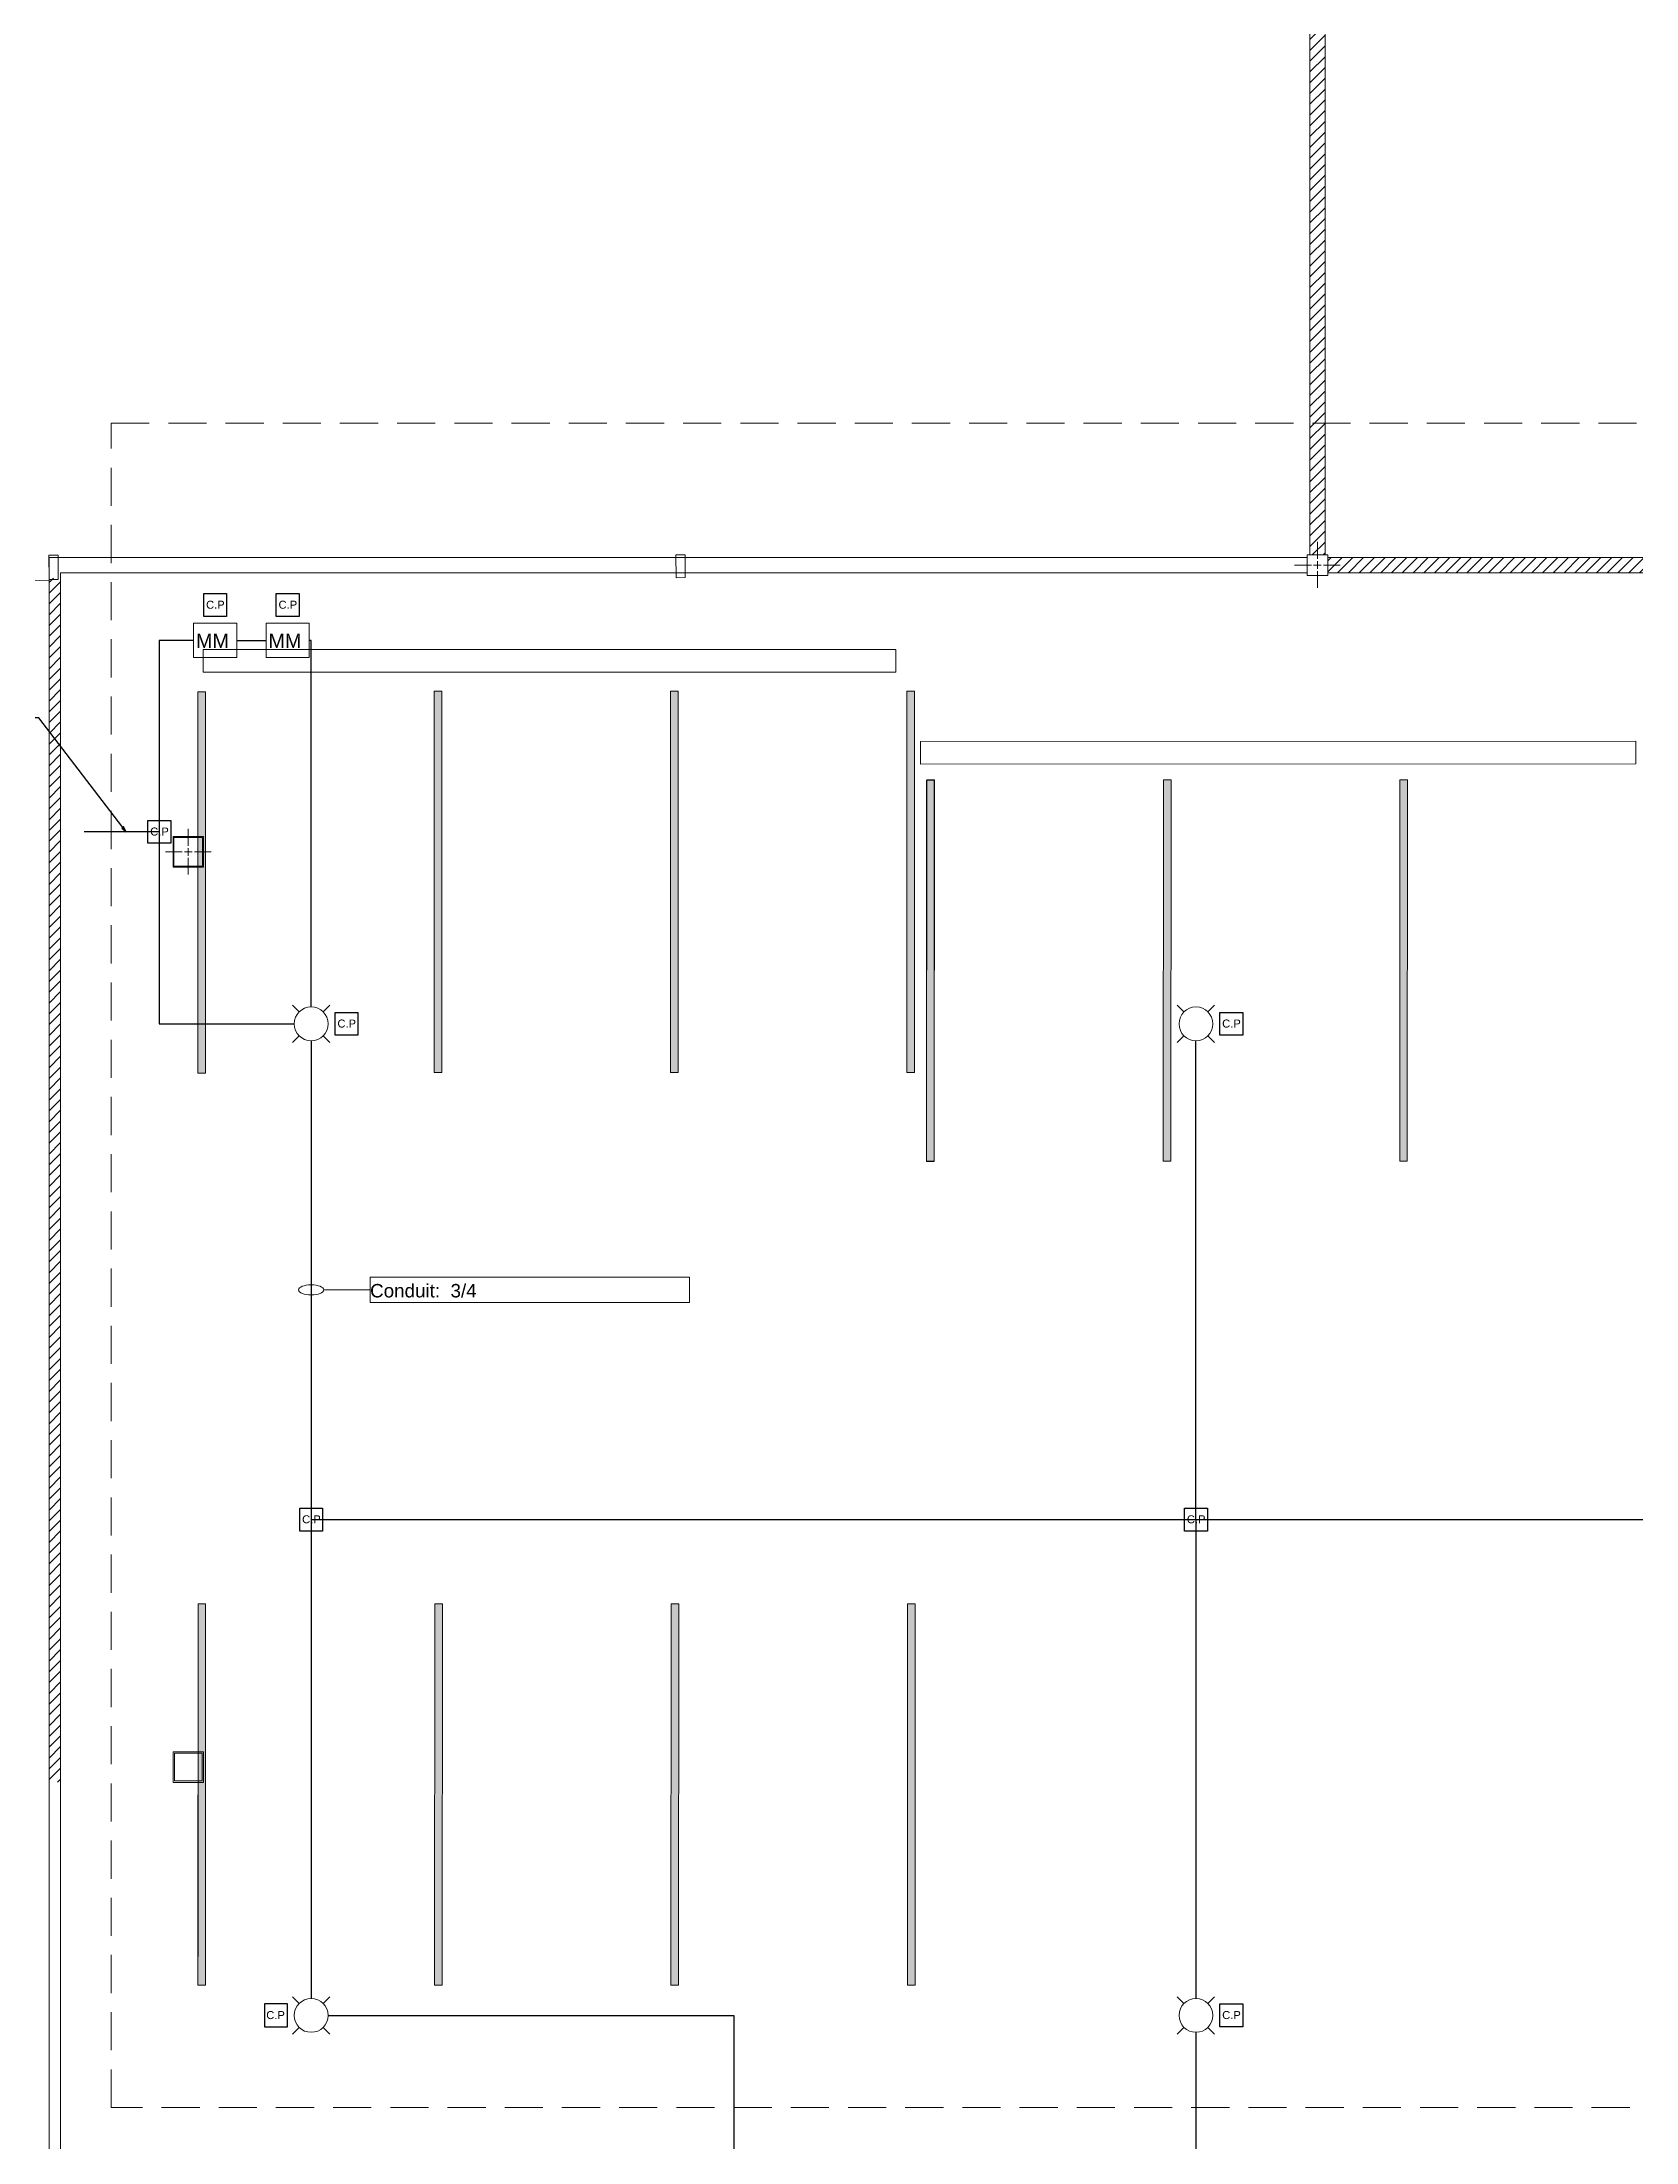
# Model space of a CAD drawing. Header units: millimetres. Extents: x 1010 to 1494, y -119 to 564.
# Drawn here: x 1191.98 to 1212.87, y -101.49 to -73.96 of the extents above; entities that cross this region are included whole.
import ezdxf
from ezdxf.enums import TextEntityAlignment as Align

# ---------------------------------------------------------------- set-up
doc = ezdxf.new("R2010")
doc.units = ezdxf.units.MM
doc.linetypes.add('HIDDEN', pattern=[0.375, 0.25, -0.125])
doc.layers.get('0').update_dxf_attribs({"lineweight": 9})
for name, color, linetype, lineweight in [('Arquitectónico Bloqueado', 9, 'Continuous', 9), ('AS_0', 7, 'Continuous', 9), ('AS_DETECCION_P2', 7, 'Continuous', 30), ('AS_DETECCION_P2_ETQ', 7, 'Continuous', 9), ('AS_Text Line', 7, 'Continuous', 9)]:
    doc.layers.add(name, color=color, linetype=linetype, lineweight=lineweight)
doc.styles.add('Arial_0', font='arial.ttf')
doc.styles.add('Arial_400', font='arial.ttf')
pattern_1 = [(45, (1184.90831, -125.11128), (-0.07071068, 0.07071068), [])]
pattern_2 = [(45, (1013.50005, -119.11496), (-0.07071068, 0.07071068), [])]

# ---------------------------------------------------------------- blocks, each defined once
blk = doc.blocks.new('Base Arquitectónico 2do Piso')
at = {"layer": 'Arquitectónico Bloqueado', "transparency": 33554536}
h = blk.add_hatch(dxfattribs=at)
h.set_pattern_fill('_USER', color=256, scale=0.1, angle=45, pattern_type=0)
h.set_pattern_definition(pattern_2)
h.paths.add_polyline_path([(1208.598, -80.679), (1208.798, -80.679), (1208.798, -67.479), (1208.598, -67.479)])
h = blk.add_hatch(dxfattribs=at)
h.set_pattern_fill('_USER', color=256, scale=0.1, angle=45, pattern_type=0)
h.set_pattern_definition(pattern_2)
h.paths.add_polyline_path([(1208.833, -80.714), (1208.833, -80.914), (1225.883, -80.914), (1225.883, -80.714)])
h = blk.add_hatch(dxfattribs=at)
h.set_pattern_fill('_USER', color=256, scale=0.1, angle=45, pattern_type=0)
h.set_pattern_definition(pattern_1)
h.paths.add_polyline_path([(1192.218, -84.574), (1192.068, -84.574), (1192.068, -88.118), (1192.218, -88.118)])
h.paths.add_polyline_path([(1192.218, -80.984), (1192.068, -80.984), (1192.068, -84.574), (1192.218, -84.574)])
at = {"layer": 'Arquitectónico Bloqueado'}
h = blk.add_hatch(color=256, dxfattribs=at)
h.dxf.hatch_style = 1
h.paths.add_polyline_path([(1194.12, -87.474), (1194.12, -82.474), (1194.02, -82.474), (1194.02, -87.474)])
h = blk.add_hatch(color=256, dxfattribs=at)
h.dxf.hatch_style = 1
h.paths.add_polyline_path([(1197.218, -87.466), (1197.218, -82.466), (1197.118, -82.466), (1197.118, -87.466)])
h = blk.add_hatch(color=256, dxfattribs=at)
h.dxf.hatch_style = 1
h.paths.add_polyline_path([(1200.317, -87.466), (1200.316, -82.466), (1200.216, -82.466), (1200.217, -87.466)])
h = blk.add_hatch(color=256, dxfattribs=at)
h.dxf.hatch_style = 1
h.paths.add_polyline_path([(1203.415, -87.466), (1203.414, -82.466), (1203.314, -82.466), (1203.315, -87.466)])
h = blk.add_hatch(color=256, dxfattribs=at)
h.dxf.hatch_style = 1
h.paths.add_polyline_path([(1203.674, -88.632), (1203.673, -83.632), (1203.573, -83.632), (1203.574, -88.632)])
h = blk.add_hatch(color=256, dxfattribs=at)
h.dxf.hatch_style = 1
h.paths.add_polyline_path([(1203.674, -88.631), (1203.676, -83.631), (1203.576, -83.631), (1203.574, -88.631)])
h = blk.add_hatch(color=256, dxfattribs=at)
h.dxf.hatch_style = 1
h.paths.add_polyline_path([(1206.777, -88.631), (1206.779, -83.631), (1206.679, -83.631), (1206.677, -88.631)])
h = blk.add_hatch(color=256, dxfattribs=at)
h.dxf.hatch_style = 1
h.paths.add_polyline_path([(1209.876, -88.631), (1209.878, -83.631), (1209.778, -83.631), (1209.776, -88.631)])
at = {"layer": 'Arquitectónico Bloqueado', "transparency": 33554536}
h = blk.add_hatch(dxfattribs=at)
h.set_pattern_fill('_USER', color=256, scale=0.1, angle=45, pattern_type=0)
h.set_pattern_definition(pattern_1)
h.paths.add_polyline_path([(1192.218, -96.574), (1192.068, -96.574), (1192.068, -96.77), (1192.218, -96.77)])
h.paths.add_polyline_path([(1192.218, -88.118), (1192.068, -88.118), (1192.068, -96.574), (1192.218, -96.574)])
at = {"layer": 'Arquitectónico Bloqueado'}
h = blk.add_hatch(color=256, dxfattribs=at)
h.dxf.hatch_style = 1
h.paths.add_polyline_path([(1194.12, -99.433), (1194.121, -94.433), (1194.021, -94.433), (1194.02, -99.433)])
h = blk.add_hatch(color=256, dxfattribs=at)
h.dxf.hatch_style = 1
h.paths.add_polyline_path([(1197.223, -99.433), (1197.225, -94.433), (1197.125, -94.433), (1197.123, -99.433)])
h = blk.add_hatch(color=256, dxfattribs=at)
h.dxf.hatch_style = 1
h.paths.add_polyline_path([(1200.322, -99.433), (1200.324, -94.433), (1200.224, -94.433), (1200.222, -99.433)])
h = blk.add_hatch(color=256, dxfattribs=at)
h.dxf.hatch_style = 1
h.paths.add_polyline_path([(1203.422, -99.433), (1203.423, -94.433), (1203.323, -94.433), (1203.322, -99.433)])
for p, q in [((1208.598, -67.479), (1208.598, -80.679)), ((1208.798, -80.679), (1208.798, -67.479)), ((1208.698, -80.734), (1208.698, -80.51)), ((1192.068, -80.714), (1192.068, -112.374)), ((1208.563, -80.714), (1192.068, -80.714)), ((1192.218, -80.914), (1192.218, -112.374)), ((1192.218, -80.914), (1208.563, -80.914)), ((1208.618, -80.814), (1208.398, -80.814)), ((1208.748, -80.814), (1208.648, -80.814)), ((1208.698, -80.864), (1208.698, -80.764)), ((1208.698, -81.11), (1208.698, -80.894)), ((1208.998, -80.814), (1208.778, -80.814)), ((1225.883, -80.714), (1208.833, -80.714)), ((1208.833, -80.914), (1225.883, -80.914)), ((1192.068, -81.011), (1185.664, -81.266)), ((1193.893, -84.494), (1193.893, -84.27)), ((1193.893, -84.624), (1193.893, -84.524)), ((1193.813, -84.574), (1193.593, -84.574)), ((1193.943, -84.574), (1193.843, -84.574)), ((1193.893, -84.87), (1193.893, -84.654)), ((1194.193, -84.574), (1193.973, -84.574))]:
    blk.add_line(p, q, dxfattribs=at)
at = {"layer": 'Arquitectónico Bloqueado', "linetype": 'HIDDEN', "ltscale": 2}
blk.add_lwpolyline([(1192.882, -78.953), (1232.293, -78.953), (1232.293, -101.037), (1192.882, -101.037)], close=True, dxfattribs=at)
at = {"layer": 'Arquitectónico Bloqueado'}
for points in [[(1192.067, -80.685), (1192.068, -81.005), (1192.188, -81.005), (1192.187, -80.685)], [(1200.287, -80.679), (1200.288, -80.979), (1200.408, -80.978), (1200.407, -80.679)], [(1194.087, -81.919), (1203.171, -81.919), (1203.171, -82.219), (1194.087, -82.219)], [(1203.493, -83.125), (1212.874, -83.121), (1212.874, -83.421), (1203.493, -83.425)], [(1193.693, -84.774), (1194.093, -84.774), (1194.093, -84.374), (1193.693, -84.374)], [(1193.693, -84.774), (1194.093, -84.774), (1194.093, -84.374), (1193.693, -84.374)], [(1193.693, -84.774), (1194.093, -84.774), (1194.093, -84.374), (1193.693, -84.374)], [(1193.693, -96.774), (1194.093, -96.774), (1194.093, -96.374), (1193.693, -96.374)]]:
    blk.add_lwpolyline(points, close=True, dxfattribs=at)
for points in [[(1208.833, -80.949), (1208.833, -80.679), (1208.563, -80.679), (1208.563, -80.949), (1208.833, -80.949)], [(1194.12, -87.474), (1194.12, -82.474), (1194.02, -82.474), (1194.02, -87.474), (1194.12, -87.474)], [(1197.218, -87.466), (1197.218, -82.466), (1197.118, -82.466), (1197.118, -87.466), (1197.218, -87.466)], [(1200.317, -87.466), (1200.316, -82.466), (1200.216, -82.466), (1200.217, -87.466), (1200.317, -87.466)], [(1203.415, -87.466), (1203.414, -82.466), (1203.314, -82.466), (1203.315, -87.466), (1203.415, -87.466)], [(1203.674, -88.632), (1203.673, -83.632), (1203.573, -83.632), (1203.574, -88.632), (1203.674, -88.632)], [(1203.674, -88.631), (1203.676, -83.631), (1203.576, -83.631), (1203.574, -88.631), (1203.674, -88.631)], [(1206.777, -88.631), (1206.779, -83.631), (1206.679, -83.631), (1206.677, -88.631), (1206.777, -88.631)], [(1209.876, -88.631), (1209.878, -83.631), (1209.778, -83.631), (1209.776, -88.631), (1209.876, -88.631)], [(1193.705, -84.386), (1194.081, -84.386), (1194.081, -84.762), (1193.705, -84.762), (1193.705, -84.386)], [(1194.12, -99.433), (1194.121, -94.433), (1194.021, -94.433), (1194.02, -99.433), (1194.12, -99.433)], [(1194.021, -94.433), (1194.021, -99.056)], [(1194.021, -94.433), (1194.021, -99.056)], [(1197.223, -99.433), (1197.225, -94.433), (1197.125, -94.433), (1197.123, -99.433), (1197.223, -99.433)], [(1200.322, -99.433), (1200.324, -94.433), (1200.224, -94.433), (1200.222, -99.433), (1200.322, -99.433)], [(1203.422, -99.433), (1203.423, -94.433), (1203.323, -94.433), (1203.322, -99.433), (1203.422, -99.433)], [(1193.693, -96.374), (1194.093, -96.374), (1194.093, -96.774), (1193.693, -96.774), (1193.693, -96.374)], [(1193.712, -96.393), (1194.074, -96.393), (1194.074, -96.755), (1193.712, -96.755), (1193.712, -96.393)]]:
    blk.add_lwpolyline(points, dxfattribs=at)
blk = doc.blocks.new('Módulo de Monitoreo')
at = {"layer": 'AS_0', "color": 6, "linetype": 'Continuous', "lineweight": 15}
blk.add_lwpolyline([(1256.788, 167.947), (1257.354, 167.947), (1257.354, 167.496), (1256.788, 167.496)], close=True, dxfattribs=at)
at = {"layer": 'AS_Text Line', "color": 6, "linetype": 'Continuous', "lineweight": 15, "style": 'Arial_400'}
blk.add_text('MM', height=0.1862, dxfattribs=at).set_placement((1256.819, 167.622))
blk = doc.blocks.new('Caja de Paso')
at = {"layer": 'AS_DETECCION_P2', "color": 1}
blk.add_lwpolyline([(1225.809, 42.937), (1226.109, 42.937), (1226.109, 42.637), (1225.809, 42.637), (1225.809, 42.937)], dxfattribs=at)
at = {"layer": 'AS_0', "color": 1, "linetype": 'Continuous', "style": 'Arial_400'}
blk.add_attdef('C.P', text='', height=0.105, dxfattribs=at).set_placement((1225.962, 42.791), align=Align.MIDDLE_CENTER)
blk = doc.blocks.new('AS_Strobe-CEILING')
at = {"color": 0, "linetype": 'Continuous', "lineweight": 20}
for p, q in [((-0.105, 0.105), (-0.163, 0.163)), ((0.105, 0.105), (0.163, 0.163)), ((-0.105, -0.105), (-0.163, -0.163)), ((0.105, -0.105), (0.163, -0.163))]:
    blk.add_line(p, q, dxfattribs=at)
blk.add_ellipse((0, 0), major_axis=(0.148, 0), ratio=1, dxfattribs=at)

msp = doc.modelspace()

# ---------------------------------------------------------------- hatches: boundary and pattern name
at = {"layer": 'AS_DETECCION_P2', "transparency": 33554687}
h = msp.add_hatch(color=256, dxfattribs=at)
h.dxf.hatch_style = 1
h.paths.add_polyline_path([(1193.07723, -84.31166), (1193.04388, -84.24348), (1193.02007, -84.26173)])

# ---------------------------------------------------------------- linework, layer by layer
at = {"layer": 'AS_DETECCION_P2', "color": 5}
for p, q in [((1193.96266, -81.8012), (1193.51297, -81.8012)), ((1193.51297, -81.8012), (1193.51297, -86.82925)), ((1194.52875, -81.8012), (1194.9128, -81.8012)), ((1195.50501, -81.8012), (1195.47889, -81.8012)), ((1195.50501, -86.60753), (1195.50501, -81.8012)), ((1193.51297, -84.31166), (1192.52924, -84.31166)), ((1193.51297, -86.82925), (1195.28329, -86.82925)), ((1195.50501, -87.05097), (1195.50501, -93.32925)), ((1207.10501, -93.32925), (1207.10501, -87.05097)), ((1195.50501, -93.32925), (1207.10501, -93.32925)), ((1195.50501, -93.32925), (1195.50501, -99.60753)), ((1207.10501, -93.32925), (1222.10501, -93.32925)), ((1207.10501, -93.32925), (1207.10501, -99.60753)), ((1195.72673, -99.82925), (1201.04823, -99.82925)), ((1201.04823, -99.82925), (1201.04823, -110.4182)), ((1207.10501, -100.05097), (1207.10501, -108.82925))]:
    msp.add_line(p, q, dxfattribs=at)
at = {"layer": 'AS_DETECCION_P2'}
msp.add_lwpolyline([(1193.07723, -84.31166), (1191.93258, -82.81809), (1190.60934, -82.81809)], dxfattribs=at)
msp.add_lwpolyline([(1193.04388, -84.24348), (1193.02007, -84.26173), (1193.07723, -84.31166)], close=True, dxfattribs=at)
at = {"layer": 'AS_DETECCION_P2_ETQ', "color": 7, "linetype": 'Continuous', "lineweight": 15}
for p, q in [((1196.2773, -90.482), (1196.2773, -90.15127)), ((1196.2773, -90.15127), (1200.46654, -90.15127)), ((1200.46654, -90.15127), (1200.46654, -90.482)), ((1195.67037, -90.31664), (1196.2773, -90.31664)), ((1196.2773, -90.482), (1200.46654, -90.482))]:
    msp.add_line(p, q, dxfattribs=at)
at = {"layer": 'AS_DETECCION_P2_ETQ', "color": 7, "linetype": 'Continuous', "lineweight": 15, "extrusion": (0, 0, -1)}
msp.add_ellipse((1195.50501, -90.31664), major_axis=(0.16536, 0), ratio=0.4, dxfattribs=at)

# ---------------------------------------------------------------- block references
at = {"layer": 'Arquitectónico Bloqueado', "color": 5}
msp.add_blockref('Base Arquitectónico 2do Piso', (0, 0), dxfattribs=at)
at = {"layer": 'AS_DETECCION_P2', "color": 1}
for p in [(-31.71323, -124.12456), (-30.76309, -124.12456), (-32.44596, -127.0982), (-29.99103, -129.61579), (-18.39103, -129.61579), (-30.45393, -136.11579), (-18.85393, -136.11579), (-18.39103, -142.61579)]:
    msp.add_blockref('Caja de Paso', p, dxfattribs=at).add_auto_attribs({'C.P': 'C.P'})
at = {"layer": 'AS_DETECCION_P2', "color": 5}
for p in [(-62.82541, -249.5225), (-61.87527, -249.5225)]:
    msp.add_blockref('Módulo de Monitoreo', p, dxfattribs=at)
at = {"layer": 'AS_DETECCION_P2', "color": 1, "linetype": 'Continuous', "xscale": 1.5, "yscale": 1.5, "zscale": 1.5}
for p in [(1195.50501, -86.82925), (1207.10501, -86.82925), (1195.50501, -99.82925), (1207.10501, -99.82925)]:
    msp.add_blockref('AS_Strobe-CEILING', p, dxfattribs=at)
at = {"layer": 'AS_DETECCION_P2', "color": 1}
ref = msp.add_blockref('Caja de Paso', (2421.00105, -142.61579), dxfattribs=dict(at, xscale=-1))
ref.add_attrib('C.P', 'C.P', dxfattribs={"layer": 'AS_0', "color": 1, "linetype": 'Continuous', "height": 0.104904, "style": 'Arial_400'}).set_placement((1195.03794, -99.82506), align=Align.MIDDLE_CENTER)

# ---------------------------------------------------------------- texts
at = {"layer": 'AS_DETECCION_P2_ETQ', "color": 7, "linetype": 'Continuous', "lineweight": 15, "style": 'Arial_0'}
msp.add_text('Conduit:  3/4 ', height=0.1763889, dxfattribs=at).set_placement((1196.2773, -90.41586, 0.03307))

doc.saveas('drawing.dxf')
